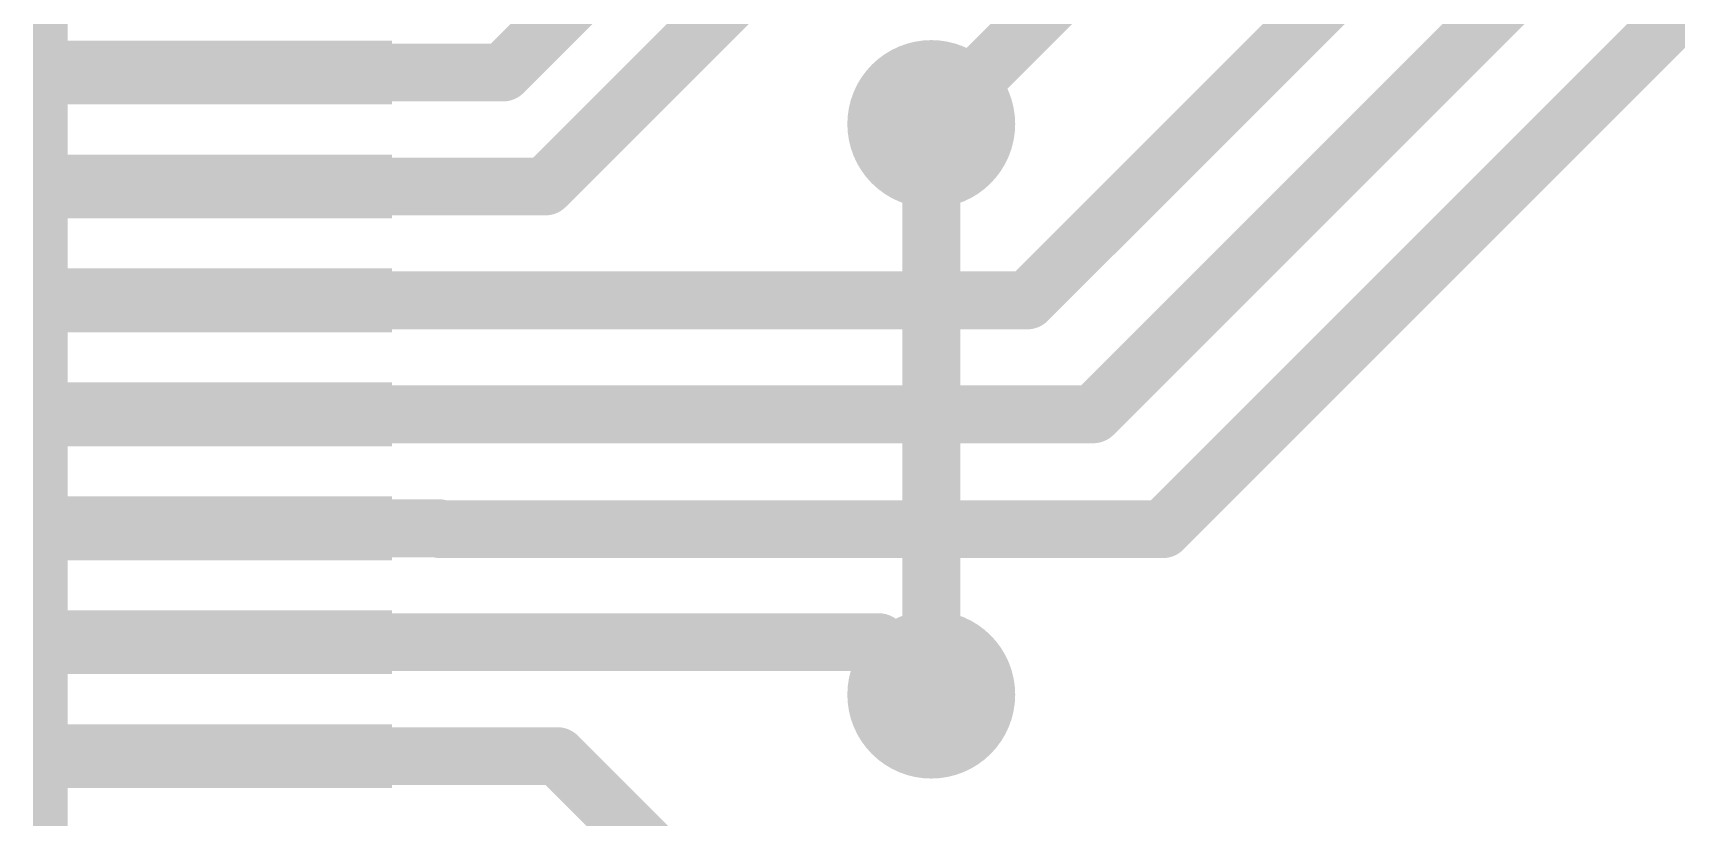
# Model space of a CAD drawing. Extents: x -12 to 110, y -16 to 66.
# Drawn here: x 51.56 to 58.77, y 9.79 to 13.23 of the extents above; entities that cross this region are included whole.
import ezdxf

# ---------------------------------------------------------------- set-up
doc = ezdxf.new("R2010")
doc.units = 0
for name, color, linetype in [('1', 12, 'CONTINUOUS'), ('16', 132, 'CONTINUOUS'), ('18', 110, 'CONTINUOUS'), ('51', 53, 'CONTINUOUS')]:
    doc.layers.add(name, color=color, linetype=linetype)

# ---------------------------------------------------------------- blocks, each defined once
blk = doc.blocks.new('RECT')
blk.add_solid([(-0.5, -0.5), (0.5, -0.5), (-0.5, 0.5), (0.5, 0.5)])
blk = doc.blocks.new('ROUNDV')
at = {"const_width": 0.5}
blk.add_lwpolyline([(0, -0.25, 1), (0, 0.25, 1), (0, -0.25)], format="xyb", dxfattribs=at)

msp = doc.modelspace()

# ---------------------------------------------------------------- linework, layer by layer
at = {"layer": '1', "const_width": 0.254}
for points in [[(54.991, 14.4242), (53.6198, 13.053)], [(55.626, 14.3735), (53.8055, 12.553)], [(57.912, 14.0445), (55.9205, 12.053)], [(56.2093, 11.553), (58.547, 13.8907)], [(59.182, 13.716), (56.515, 11.049)], [(56.261, 13.589), (55.499, 12.827)], [(53.6198, 13.053), (52.383, 13.053)], [(53.8055, 12.553), (52.383, 12.553)], [(55.9205, 12.053), (52.383, 12.053)], [(52.383, 11.553), (56.2093, 11.553)], [(52.383, 11.053), (53.34, 11.053)], [(53.344, 11.049), (53.34, 11.053)], [(56.515, 11.049), (53.344, 11.049)], [(52.383, 10.553), (55.269, 10.553)], [(55.269, 10.553), (55.499, 10.323)], [(52.383, 10.053), (53.8589, 10.053)], [(53.8589, 10.053), (55.118, 8.7939)]]:
    msp.add_lwpolyline(points, dxfattribs=at)
at = {"layer": '1', "const_width": 0.127}
for points in [[(52.383, 13.1165, 1), (52.383, 12.9895)], [(53.5749, 13.0979, 1), (53.6647, 13.0081)], [(53.6198, 12.9895, 1), (53.6198, 13.1165)], [(55.4541, 12.8719, 1), (55.5439, 12.7821)], [(52.383, 12.6165, 1), (52.383, 12.4895)], [(53.7606, 12.5979, 1), (53.8504, 12.5081)], [(53.8055, 12.4895, 1), (53.8055, 12.6165)], [(52.383, 12.1165, 1), (52.383, 11.9895)], [(55.8756, 12.0979, 1), (55.9654, 12.0081)], [(55.9205, 11.9895, 1), (55.9205, 12.1165)], [(52.383, 11.6165, 1), (52.383, 11.4895)], [(56.1644, 11.5979, 1), (56.2542, 11.5081)], [(56.2093, 11.4895, 1), (56.2093, 11.6165)], [(52.383, 11.1165, 1), (52.383, 10.9895)], [(53.3849, 11.0979, 1), (53.2951, 11.0081)], [(53.34, 10.9895, 1), (53.34, 11.1165)], [(53.344, 11.1125, 1), (53.344, 10.9855)], [(53.2991, 11.0041, 1), (53.3889, 11.0939)], [(56.4701, 11.0939, 1), (56.5599, 11.0041)], [(56.515, 10.9855, 1), (56.515, 11.1125)], [(52.383, 10.6165, 1), (52.383, 10.4895)], [(55.3139, 10.5979, 1), (55.2241, 10.5081)], [(55.269, 10.4895, 1), (55.269, 10.6165)], [(55.4541, 10.2781, 1), (55.5439, 10.3679)], [(52.383, 10.1165, 1), (52.383, 9.9895)], [(53.9038, 10.0979, 1), (53.814, 10.0081)], [(53.8589, 9.9895, 1), (53.8589, 10.1165)]]:
    msp.add_lwpolyline(points, format="xyb", dxfattribs=at)
at = {"layer": '16', "const_width": 0.254}
msp.add_lwpolyline([(55.499, 12.827), (55.499, 10.323)], dxfattribs=at)
at = {"layer": '16', "const_width": 0.127}
for points in [[(55.5625, 12.827, 1), (55.4355, 12.827)], [(55.4355, 10.323, 1), (55.5625, 10.323)]]:
    msp.add_lwpolyline(points, format="xyb", dxfattribs=at)
at = {"layer": '51', "const_width": 0.1524}
msp.add_lwpolyline([(51.633, 14.803), (51.633, 7.803)], dxfattribs=at)

# ---------------------------------------------------------------- block references
at = {"layer": '1', "xscale": 1.5, "yscale": 0.28}
for p in [(52.383, 13.053), (52.383, 12.553), (52.383, 12.053), (52.383, 11.553), (52.383, 11.053), (52.383, 10.553), (52.383, 10.053)]:
    msp.add_blockref('RECT', p, dxfattribs=at)
at = {"layer": '18', "xscale": 0.7366, "yscale": 0.7366}
for p in [(55.499, 12.827), (55.499, 12.827), (55.499, 10.323), (55.499, 10.323)]:
    msp.add_blockref('ROUNDV', p, dxfattribs=at)
at = {"layer": '51', "yscale": 0.25, "rotation": 180}
for p in [(52.133, 13.053), (52.133, 12.553), (52.133, 12.053), (52.133, 11.553), (52.133, 11.053), (52.133, 10.553), (52.133, 10.053)]:
    msp.add_blockref('RECT', p, dxfattribs=at)

doc.saveas('drawing.dxf')
